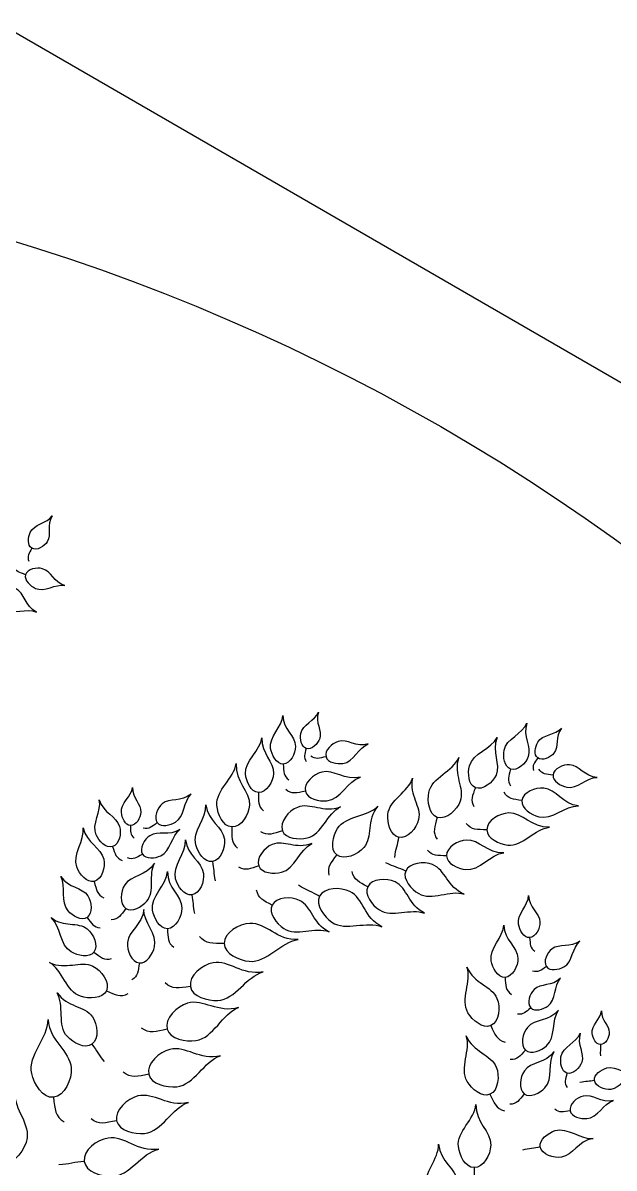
# Model space of a CAD drawing. Extents: x 5.1 to 68.9, y 5.1 to 68.9.
# Drawn here: x 45.91 to 54.54, y 52.16 to 68.88 of the extents above; entities that cross this region are included whole.
import ezdxf

# ---------------------------------------------------------------- set-up
doc = ezdxf.new("R2010")
doc.units = 0
doc.layers.add('View004', color=7, linetype='CONTINUOUS')

msp = doc.modelspace()

# ---------------------------------------------------------------- linework, layer by layer
at = {"layer": 'View004', "color": 7}
msp.add_line((45.549293, 68.88389), (60.343293, 60.342888), dxfattribs=at)
at = {"layer": 'View004', "color": 1}
for p, q in [((46.036351, 61.212864), (46.036348, 61.212864)), ((45.946101, 60.826017), (45.946101, 60.826015)), ((50.042619, 58.288932), (50.042618, 58.288932)), ((49.707734, 58.061216), (49.707734, 58.061216)), ((50.332587, 58.168101), (50.332587, 58.168101)), ((53.424664, 58.149748), (53.424664, 58.149748)), ((53.028272, 57.98731), (53.028273, 57.98731)), ((53.647206, 57.900184), (53.647206, 57.900184)), ((52.513062, 57.71605), (52.513065, 57.71605)), ((49.345479, 57.646056), (49.345479, 57.646056)), ((50.030936, 57.664354), (50.030936, 57.664354)), ((53.192208, 57.529059), (53.192208, 57.529059)), ((47.869607, 57.205699), (47.869607, 57.205697)), ((51.957521, 57.282569), (51.957522, 57.282569)), ((47.47745, 57.163853), (47.47745, 57.163853)), ((48.956655, 57.142422), (48.956655, 57.142422)), ((49.695016, 57.088418), (49.695016, 57.088416)), ((52.680432, 57.101703), (52.680432, 57.101703)), ((51.391921, 56.991293), (51.391921, 56.991293)), ((47.214885, 56.855532), (47.214882, 56.855532)), ((47.652381, 56.745822), (47.652381, 56.745822)), ((50.488878, 56.736659), (50.488878, 56.736659)), ((52.091999, 56.722694), (52.091999, 56.722694)), ((48.673961, 56.638724), (48.673961, 56.638724)), ((49.350459, 56.57399), (49.350459, 56.573992)), ((51.495927, 56.497614), (51.495927, 56.497617)), ((46.947051, 56.347051), (46.947051, 56.347051)), ((50.941443, 56.270597), (50.941443, 56.270596)), ((48.373045, 56.150854), (48.373045, 56.150854)), ((50.238813, 56.13066), (50.238813, 56.13066)), ((47.409414, 55.952295), (47.409413, 55.952295)), ((49.545448, 56.000159), (49.545448, 56.000158)), ((46.843664, 55.821864), (46.843666, 55.821864)), ((48.015839, 55.657131), (48.015839, 55.657131)), ((53.305208, 55.526308), (53.305208, 55.526308)), ((48.845601, 55.440179), (48.845601, 55.440179)), ((46.942092, 55.313808), (46.942092, 55.313779)), ((47.60702, 55.15641), (47.60702, 55.15641)), ((53.550555, 55.103326), (53.550555, 55.103342)), ((52.946089, 54.945504), (52.946089, 54.945504)), ((47.125241, 54.749529), (47.125241, 54.749527)), ((48.352534, 54.812912), (48.352534, 54.812912)), ((53.321376, 54.501721), (53.321375, 54.501723)), ((48.012936, 54.190305), (48.012936, 54.190305)), ((52.737309, 54.241437), (52.737307, 54.241437)), ((46.914522, 53.96918), (46.914522, 53.96918)), ((53.246895, 53.883099), (53.246894, 53.883099)), ((54.339672, 53.965985), (54.339672, 53.965985)), ((47.74356, 53.53191), (47.74356, 53.53191)), ((53.850228, 53.54789), (53.850225, 53.54789)), ((54.25101, 53.441042), (54.25101, 53.441042)), ((46.352416, 53.195076), (46.352416, 53.195076)), ((52.726549, 53.238837), (52.726547, 53.238837)), ((53.227454, 53.245859), (53.22744, 53.245859)), ((47.27505, 52.85092), (47.27505, 52.85092)), ((53.896778, 52.998645), (53.896778, 52.998645)), ((53.461193, 52.471086), (53.461193, 52.471086)), ((46.802372, 52.25945), (46.802372, 52.25945)), ((52.493247, 52.168259), (52.493247, 52.168259))]:
    msp.add_line(p, q, dxfattribs=at)
at = {"layer": 'View004', "color": 3}
for points in [[(22.008289, 62.988856), (31.290322, 68.34784), (42.726257, 68.34784), (52.00829, 62.988856)], [(52.00829, 62.988856), (61.290322, 57.629872), (67.00829, 47.726062), (67.00829, 37.008094)]]:
    msp.add_open_spline(points, degree=3, dxfattribs=at)
at = {"layer": 'View004', "color": 1}
for points in [[(46.011574, 61.442134), (46.065088, 61.565464), (46.257965, 61.576596), (46.334032, 61.684393)], [(46.334032, 61.684393), (46.248563, 61.546622), (46.328992, 61.414303), (46.263469, 61.307895)], [(46.036348, 61.212864), (45.970159, 61.25195), (45.980974, 61.371618), (46.011574, 61.442134)], [(46.036348, 61.212864), (45.995272, 61.136291), (45.964162, 61.095834), (45.993148, 61.02541)], [(46.263469, 61.307895), (46.220455, 61.238005), (46.107016, 61.171135), (46.036351, 61.212864)], [(45.946101, 60.826015), (45.858601, 60.857047), (45.804929, 60.866683), (45.777245, 60.943196)], [(46.193974, 60.914071), (46.109741, 60.938425), (45.971992, 60.909811), (45.946101, 60.826017)], [(46.520304, 60.667068), (46.353726, 60.714594), (46.322221, 60.876992), (46.193974, 60.914071)], [(45.946101, 60.826015), (45.921849, 60.747548), (46.016387, 60.660693), (46.091252, 60.626922)], [(46.106245, 60.28154), (45.932667, 60.370658), (45.933559, 60.556991), (45.80003, 60.626144)], [(46.091252, 60.626922), (46.222189, 60.567858), (46.382698, 60.697646), (46.520304, 60.667068)], [(45.623432, 60.331502), (45.755098, 60.237468), (45.960948, 60.345566), (46.106245, 60.28154)], [(49.523559, 58.290155), (49.496199, 58.459253), (49.695472, 58.603772), (49.702984, 58.771706)], [(49.702984, 58.771706), (49.705984, 58.565153), (49.883196, 58.478459), (49.886074, 58.319282)], [(49.964337, 58.505844), (49.987179, 58.63833), (50.171952, 58.694748), (50.220376, 58.817472)], [(50.220376, 58.817472), (50.169904, 58.663401), (50.279308, 58.553842), (50.24083, 58.434966)], [(52.932942, 58.26524), (52.964724, 58.433563), (53.20127, 58.501692), (53.26545, 58.657061)], [(53.26545, 58.657061), (53.198026, 58.461798), (53.335184, 58.320003), (53.28375, 58.169337)], [(53.424823, 58.380353), (53.491361, 58.497173), (53.684309, 58.487384), (53.771586, 58.586323)], [(53.771586, 58.586323), (53.671721, 58.458602), (53.737344, 58.318365), (53.660726, 58.219663)], [(49.156863, 57.918179), (49.139697, 58.110443), (49.37529, 58.25687), (49.397226, 58.445024)], [(49.397226, 58.445024), (49.384008, 58.212617), (49.576221, 58.100936), (49.566667, 57.921791)], [(50.042618, 58.288932), (49.969064, 58.311264), (49.951277, 58.430093), (49.964337, 58.505844)], [(50.24083, 58.434966), (50.215558, 58.356888), (50.121146, 58.265093), (50.042619, 58.288932)], [(50.50844, 58.39193), (50.417307, 58.365518), (50.307849, 58.259702), (50.332587, 58.168101)], [(50.949739, 58.354604), (50.769884, 58.301792), (50.647193, 58.432142), (50.50844, 58.39193)], [(52.428244, 58.036101), (52.477492, 58.222741), (52.748841, 58.280313), (52.833462, 58.449789)], [(52.833462, 58.449789), (52.741989, 58.235732), (52.884762, 58.065336), (52.814844, 57.90012)], [(53.424664, 58.149748), (53.36309, 58.195762), (53.38678, 58.313559), (53.424823, 58.380353)], [(49.707734, 58.061216), (49.609857, 58.057676), (49.539201, 58.19347), (49.523559, 58.290155)], [(49.886074, 58.319282), (49.887994, 58.214735), (49.812228, 58.065019), (49.707734, 58.061216)], [(50.042618, 58.288932), (50.020814, 58.204819), (50.000144, 58.158153), (50.044958, 58.096579)], [(50.580452, 58.069875), (50.734373, 58.091529), (50.806183, 58.303037), (50.949739, 58.354604)], [(53.028273, 57.98731), (52.93502, 58.01725), (52.914768, 58.168999), (52.932942, 58.26524)], [(53.660726, 58.219663), (53.610404, 58.154834), (53.490402, 58.100622), (53.424664, 58.149748)], [(48.739068, 57.458737), (48.719958, 57.681746), (48.993737, 57.850564), (49.019948, 58.068645)], [(49.019948, 58.068645), (49.003664, 57.799214), (49.226084, 57.668925), (49.214267, 57.461238)], [(49.707734, 58.061216), (49.716302, 57.950832), (49.710734, 57.886043), (49.790234, 57.830412)], [(50.332587, 58.168101), (50.234604, 58.145913), (50.179937, 58.123701), (50.110385, 58.177695)], [(50.332587, 58.168101), (50.355759, 58.082303), (50.492445, 58.057495), (50.580452, 58.069875)], [(51.834479, 57.646245), (51.876929, 57.866008), (52.18638, 57.953735), (52.27109, 58.156394)], [(52.27109, 58.156394), (52.181922, 57.901625), (52.360362, 57.715601), (52.292336, 57.519015)], [(52.513065, 57.71605), (52.410654, 57.757192), (52.400084, 57.929387), (52.428244, 58.036101)], [(53.28375, 58.169337), (53.24997, 58.070378), (53.127831, 57.955347), (53.028272, 57.98731)], [(53.424664, 58.149748), (53.375548, 58.078065), (53.340246, 58.04121), (53.361446, 57.968064)], [(53.888701, 58.050861), (53.794019, 58.057023), (53.655096, 57.994737), (53.647206, 57.900184)], [(54.290997, 57.865671), (54.103903, 57.877179), (54.032858, 58.041484), (53.888701, 58.050861)], [(49.345479, 57.646056), (49.23518, 57.649896), (49.166676, 57.80825), (49.156863, 57.918179)], [(49.566667, 57.921791), (49.560391, 57.804129), (49.463236, 57.641935), (49.345479, 57.646056)], [(50.269613, 57.943429), (50.150729, 57.914275), (50.003963, 57.783751), (50.030936, 57.664354)], [(50.836433, 57.871643), (50.601773, 57.813221), (50.450618, 57.987817), (50.269613, 57.943429)], [(50.345158, 57.524447), (50.544719, 57.544097), (50.648627, 57.812876), (50.836433, 57.871643)], [(52.814844, 57.90012), (52.768926, 57.791606), (52.622398, 57.672125), (52.513062, 57.71605)], [(53.028273, 57.98731), (52.998789, 57.880592), (52.971513, 57.82156), (53.027373, 57.742206)], [(53.647206, 57.900184), (53.547518, 57.912646), (53.488555, 57.910348), (53.441511, 57.984777)], [(53.647206, 57.900184), (53.639814, 57.811619), (53.759916, 57.741802), (53.846887, 57.723513)], [(53.846887, 57.723513), (53.998996, 57.691527), (54.138461, 57.866002), (54.290997, 57.865671)], [(47.344487, 57.352265), (47.331401, 57.486068), (47.49462, 57.589433), (47.508791, 57.720603)], [(47.508791, 57.720603), (47.500955, 57.558664), (47.635477, 57.482014), (47.629876, 57.357191)], [(51.235922, 57.323497), (51.252602, 57.536809), (51.537099, 57.653429), (51.595759, 57.855041)], [(51.595759, 57.855041), (51.538471, 57.603452), (51.727977, 57.445952), (51.684511, 57.251904)], [(52.513065, 57.71605), (52.471353, 57.598469), (52.435951, 57.534309), (52.492341, 57.44063)], [(53.511573, 57.710322), (53.389861, 57.723342), (53.207451, 57.650514), (53.192208, 57.529059)], [(54.020187, 57.450036), (53.779645, 57.474906), (53.696884, 57.690503), (53.511573, 57.710322)], [(46.976624, 57.02748), (46.905433, 57.183284), (47.059283, 57.375443), (47.022026, 57.539364)], [(47.022026, 57.539364), (47.079662, 57.340991), (47.273505, 57.304356), (47.318462, 57.151632)], [(48.36201, 57.62187), (48.217899, 57.502), (48.053544, 57.572934), (47.942156, 57.480945)], [(48.136098, 57.213941), (48.268775, 57.294916), (48.250721, 57.517552), (48.36201, 57.62187)], [(49.345479, 57.646056), (49.346259, 57.521297), (49.334775, 57.448922), (49.419665, 57.380006)], [(50.030936, 57.664354), (49.903448, 57.641014), (49.831793, 57.615316), (49.745038, 57.688636)], [(50.030936, 57.664354), (50.056202, 57.552519), (50.231056, 57.513209), (50.345158, 57.524447)], [(51.957522, 57.282569), (51.835837, 57.322199), (51.810206, 57.520592), (51.834479, 57.646245)], [(53.192208, 57.529059), (53.064381, 57.550467), (52.988258, 57.550671), (52.931613, 57.649131)], [(53.192208, 57.529059), (53.177934, 57.415298), (53.328993, 57.318863), (53.440115, 57.290624)], [(47.942156, 57.480945), (47.868995, 57.420528), (47.810538, 57.279952), (47.869607, 57.205699)], [(48.430086, 56.88228), (48.376686, 57.075991), (48.590685, 57.269852), (48.578096, 57.466638)], [(48.578096, 57.466638), (48.607862, 57.226153), (48.825526, 57.147587), (48.849119, 56.962334)], [(48.956655, 57.142422), (48.828775, 57.147342), (48.749994, 57.331229), (48.739068, 57.458737)], [(49.214267, 57.461238), (49.206509, 57.32483), (49.093182, 57.137159), (48.956655, 57.142422)], [(49.91411, 57.428803), (49.788607, 57.379243), (49.64776, 57.214806), (49.695016, 57.088418)], [(50.543901, 57.434875), (50.296308, 57.336088), (50.105192, 57.50426), (49.91411, 57.428803)], [(50.059067, 56.982439), (50.274103, 57.033649), (50.347535, 57.342697), (50.543901, 57.434875)], [(50.50122, 57.120387), (50.61806, 57.311295), (50.93862, 57.284901), (51.089035, 57.44497)], [(51.089035, 57.44497), (50.916167, 57.237666), (51.018017, 57.00087), (50.885357, 56.840637)], [(52.292336, 57.519015), (52.24766, 57.389897), (52.087434, 57.240261), (51.957521, 57.282569)], [(53.440115, 57.290624), (53.634463, 57.241232), (53.82359, 57.458646), (54.020187, 57.450036)], [(47.47745, 57.163853), (47.400609, 57.165893), (47.351968, 57.275762), (47.344487, 57.352265)], [(47.629876, 57.357191), (47.626216, 57.275207), (47.559487, 57.161675), (47.47745, 57.163853)], [(47.869607, 57.205697), (47.788483, 57.146435), (47.747126, 57.104348), (47.661855, 57.126291)], [(47.869607, 57.205697), (47.924933, 57.136147), (48.060238, 57.167639), (48.136098, 57.213941)], [(51.391921, 56.991293), (51.272073, 57.015845), (51.226384, 57.201533), (51.235922, 57.323497)], [(51.684511, 57.251904), (51.655963, 57.124453), (51.519872, 56.965082), (51.391921, 56.991293)], [(51.957522, 57.282569), (51.918414, 57.143289), (51.882452, 57.066305), (51.955002, 56.962313)], [(52.680432, 57.101703), (52.537625, 57.106023), (52.45445, 57.094911), (52.377908, 57.194009)], [(53.002232, 57.347282), (52.867355, 57.343382), (52.678978, 57.236629), (52.680432, 57.101703)], [(53.596545, 57.138797), (53.330113, 57.130109), (53.207586, 57.353254), (53.002232, 57.347282)], [(46.693065, 56.559462), (46.625565, 56.740304), (46.813931, 56.943927), (46.785222, 57.131167)], [(46.785222, 57.131167), (46.834062, 56.903567), (47.049001, 56.846815), (47.087261, 56.671542)], [(47.214882, 56.855532), (47.121449, 56.826162), (47.017328, 56.938397), (46.976624, 57.02748)], [(47.318462, 57.151632), (47.347994, 57.051324), (47.314622, 56.886891), (47.214885, 56.855532)], [(47.47745, 57.163853), (47.47871, 57.076968), (47.471156, 57.026495), (47.530682, 56.978997)], [(48.198887, 57.106121), (48.039174, 57.002619), (47.882017, 57.093911), (47.758649, 57.01458)], [(47.922036, 56.722056), (48.065541, 56.787723), (48.074136, 57.014347), (48.198887, 57.106121)], [(48.956655, 57.142422), (48.957026, 56.997756), (48.943431, 56.913881), (49.041582, 56.833622)], [(49.695016, 57.088416), (49.55925, 57.04392), (49.484816, 57.005172), (49.379133, 57.07233)], [(49.695016, 57.088416), (49.739278, 56.970033), (49.936118, 56.953159), (50.059067, 56.982439)], [(50.488878, 56.736659), (50.388825, 56.816454), (50.434416, 57.011232), (50.50122, 57.120387)], [(52.680432, 57.101703), (52.681812, 56.975324), (52.861158, 56.892509), (52.986737, 56.878227)], [(52.986737, 56.878227), (53.20637, 56.853249), (53.380534, 57.118899), (53.596545, 57.138797)], [(47.758649, 57.01458), (47.677621, 56.962476), (47.601768, 56.82779), (47.652381, 56.745822)], [(48.136585, 56.387004), (48.084805, 56.574826), (48.292302, 56.762792), (48.280094, 56.953595)], [(48.280094, 56.953595), (48.308954, 56.720423), (48.520002, 56.644245), (48.542877, 56.464624)], [(48.673961, 56.638724), (48.560278, 56.622128), (48.460618, 56.771522), (48.430086, 56.88228)], [(48.849119, 56.962334), (48.864617, 56.840659), (48.795335, 56.656443), (48.673961, 56.638724)], [(49.547283, 56.887464), (49.433042, 56.840862), (49.305953, 56.689064), (49.350459, 56.57399)], [(50.123054, 56.899494), (49.897688, 56.806625), (49.721218, 56.958426), (49.547283, 56.887464)], [(49.684409, 56.480837), (49.880495, 56.529869), (49.944458, 56.813195), (50.123054, 56.899494)], [(51.391921, 56.991293), (51.376693, 56.880246), (51.344761, 56.819009), (51.330156, 56.694514)], [(52.383704, 56.950539), (52.260423, 56.945559), (52.089282, 56.846044), (52.091999, 56.722694)], [(52.929242, 56.766026), (52.685726, 56.75534), (52.571403, 56.958111), (52.383704, 56.950539)], [(47.214882, 56.855532), (47.252394, 56.751366), (47.264196, 56.687417), (47.355597, 56.654844)], [(47.652381, 56.745822), (47.563463, 56.695842), (47.516703, 56.658389), (47.433379, 56.690772)], [(47.652381, 56.745822), (47.699787, 56.669046), (47.839985, 56.68451), (47.922036, 56.722056)], [(50.488878, 56.736659), (50.403398, 56.619947), (50.342718, 56.560468), (50.374165, 56.437641)], [(50.885357, 56.840637), (50.798227, 56.735395), (50.595695, 56.651468), (50.488878, 56.736659)], [(52.091999, 56.722694), (51.961383, 56.725214), (51.885449, 56.714162), (51.814445, 56.803981)], [(52.091999, 56.722694), (52.094519, 56.607155), (52.259392, 56.53328), (52.374358, 56.521513)], [(52.374358, 56.521513), (52.57543, 56.500933), (52.731942, 56.745612), (52.929242, 56.766026)], [(46.947051, 56.347051), (46.839672, 56.321545), (46.731659, 56.456063), (46.693065, 56.559462)], [(47.087261, 56.671542), (47.112389, 56.556425), (47.061689, 56.374283), (46.947051, 56.347051)], [(47.830501, 56.612232), (47.706566, 56.421327), (47.490434, 56.444383), (47.394402, 56.297596)], [(47.715462, 56.057835), (47.840147, 56.19952), (47.739024, 56.451183), (47.830501, 56.612232)], [(48.673961, 56.638724), (48.695981, 56.535791), (48.687341, 56.471511), (48.714209, 56.356899)], [(49.350459, 56.573992), (49.226783, 56.531914), (49.159124, 56.49572), (49.061805, 56.556034)], [(49.350459, 56.573992), (49.392147, 56.466207), (49.572294, 56.452802), (49.684409, 56.480837)], [(51.495927, 56.497617), (51.392647, 56.549985), (51.321854, 56.558879), (51.207516, 56.619686)], [(51.889363, 56.592881), (51.764317, 56.643587), (51.54891, 56.621711), (51.495927, 56.497614)], [(52.349481, 56.162795), (52.102088, 56.26209), (52.079752, 56.515684), (51.889363, 56.592881)], [(46.56578, 55.917323), (46.452463, 56.045783), (46.54397, 56.274302), (46.460774, 56.420373)], [(46.460774, 56.420373), (46.573463, 56.24724), (46.769601, 56.268399), (46.856918, 56.135277)], [(47.801443, 55.92755), (47.770723, 56.126379), (48.005967, 56.294449), (48.016191, 56.49162)], [(48.016191, 56.49162), (48.017991, 56.249003), (48.225397, 56.145706), (48.227448, 55.958733)], [(48.373045, 56.150854), (48.262818, 56.134762), (48.166189, 56.279615), (48.136585, 56.387004)], [(48.542877, 56.464624), (48.557901, 56.34665), (48.490725, 56.168035), (48.373045, 56.150854)], [(50.941443, 56.270596), (50.816545, 56.339971), (50.73754, 56.368255), (50.715002, 56.491425)], [(51.34005, 56.341136), (51.218412, 56.39954), (51.002063, 56.391146), (50.941443, 56.270597)], [(51.495927, 56.497617), (51.446301, 56.381378), (51.577157, 56.233367), (51.686364, 56.169743)], [(46.947051, 56.347051), (46.980849, 56.226954), (46.988967, 56.154128), (47.089088, 56.110172)], [(47.394402, 56.297596), (47.331327, 56.201187), (47.314173, 56.017122), (47.409414, 55.952295)], [(49.545448, 56.000158), (49.42055, 56.069534), (49.341545, 56.097817), (49.319007, 56.220987)], [(50.238813, 56.13066), (50.129678, 56.197614), (50.052455, 56.213746), (49.931887, 56.290986)], [(50.680923, 56.200456), (50.547651, 56.267521), (50.308304, 56.262683), (50.238813, 56.13066)], [(51.149526, 55.685319), (50.885768, 55.816878), (50.883836, 56.09835), (50.680923, 56.200456)], [(50.941443, 56.270596), (50.884665, 56.157681), (51.00603, 56.001797), (51.111055, 55.931485)], [(51.77244, 55.883191), (51.531725, 55.997724), (51.525251, 56.252214), (51.34005, 56.341136)], [(51.686364, 56.169743), (51.877363, 56.058464), (52.143732, 56.231537), (52.349481, 56.162795)], [(46.856918, 56.135277), (46.914266, 56.047844), (46.930035, 55.880804), (46.843664, 55.821864)], [(47.409413, 55.952295), (47.49862, 55.891574), (47.644173, 55.976823), (47.715462, 56.057835)], [(48.373045, 56.150854), (48.394399, 56.051051), (48.386017, 55.988726), (48.412069, 55.877599)], [(49.944056, 56.070698), (49.822418, 56.129102), (49.606068, 56.120708), (49.545448, 56.000159)], [(50.376445, 55.612754), (50.13573, 55.727286), (50.129256, 55.981776), (49.944056, 56.070698)], [(50.238813, 56.13066), (50.173723, 56.006999), (50.304695, 55.832176), (50.419356, 55.75229)], [(53.142626, 55.721359), (53.116442, 55.867061), (53.286457, 55.994931), (53.290424, 56.140152)], [(53.290424, 56.140152), (53.296124, 55.961719), (53.450548, 55.889474), (53.455427, 55.751976)], [(46.843666, 55.821864), (46.762766, 55.766658), (46.63057, 55.843872), (46.56578, 55.917323)], [(47.409413, 55.952295), (47.336687, 55.854358), (47.303888, 55.790657), (47.197107, 55.785391)], [(47.672777, 55.936479), (47.651873, 55.709836), (47.449827, 55.629703), (47.433103, 55.455092)], [(47.828843, 55.392206), (47.873303, 55.57563), (47.66672, 55.751363), (47.672777, 55.936479)], [(48.015839, 55.657131), (47.900856, 55.653771), (47.819007, 55.813866), (47.801443, 55.92755)], [(48.227448, 55.958733), (48.228768, 55.83593), (48.138597, 55.660725), (48.015839, 55.657131)], [(49.545448, 56.000158), (49.48867, 55.887243), (49.610036, 55.731359), (49.71506, 55.661048)], [(51.111055, 55.931485), (51.294738, 55.80851), (51.571382, 55.964629), (51.77244, 55.883191)], [(46.611013, 55.317499), (46.444292, 55.414782), (46.461242, 55.691652), (46.320503, 55.818442)], [(46.320503, 55.818442), (46.502375, 55.673148), (46.704699, 55.765252), (46.845258, 55.653775)], [(46.843666, 55.821864), (46.909777, 55.733054), (46.939614, 55.675274), (47.036535, 55.670609)], [(49.221974, 55.735088), (49.062731, 55.728422), (48.841849, 55.599518), (48.845601, 55.440179)], [(49.927064, 55.497815), (49.612512, 55.483529), (49.464429, 55.74524), (49.221974, 55.735088)], [(49.71506, 55.661048), (49.898744, 55.538073), (50.175387, 55.694192), (50.376445, 55.612754)], [(50.419356, 55.75229), (50.619893, 55.612569), (50.928928, 55.779476), (51.149526, 55.685319)], [(52.743614, 55.188416), (52.71101, 55.36987), (52.922738, 55.529117), (52.927677, 55.709971)], [(52.927677, 55.709971), (52.934775, 55.487755), (53.127093, 55.397782), (53.13317, 55.226546)], [(53.305208, 55.526308), (53.220689, 55.521748), (53.157596, 55.638051), (53.142626, 55.721359)], [(53.455427, 55.751976), (53.458607, 55.661669), (53.395439, 55.531165), (53.305208, 55.526308)], [(46.845258, 55.653775), (46.937577, 55.580557), (47.013609, 55.407452), (46.942092, 55.313808)], [(48.015839, 55.657131), (48.024983, 55.527417), (48.017879, 55.45137), (48.110808, 55.385371)], [(48.845601, 55.440179), (48.676868, 55.443119), (48.578798, 55.428749), (48.486897, 55.544636)], [(53.305208, 55.526308), (53.314274, 55.431057), (53.310428, 55.37499), (53.379964, 55.328117)], [(47.433103, 55.455092), (47.422117, 55.340408), (47.492557, 55.169492), (47.60702, 55.15641)], [(47.60702, 55.15641), (47.714234, 55.144158), (47.803422, 55.287331), (47.828843, 55.392206)], [(48.845601, 55.440179), (48.849141, 55.290932), (49.062215, 55.195827), (49.210751, 55.180854)], [(49.210751, 55.180854), (49.470536, 55.154664), (49.672233, 55.471053), (49.927064, 55.497815)], [(53.632481, 55.361745), (53.560053, 55.307709), (53.497851, 55.176729), (53.550555, 55.103326)], [(54.038473, 55.476098), (53.895765, 55.368836), (53.742753, 55.444022), (53.632481, 55.361745)], [(53.804436, 55.098662), (53.934443, 55.169463), (53.927717, 55.382089), (54.038473, 55.476098)], [(46.294639, 55.164247), (46.537073, 55.045572), (46.742896, 55.200757), (46.930056, 55.109959)], [(46.942092, 55.313779), (46.875104, 55.226067), (46.706337, 55.261843), (46.611013, 55.317499)], [(46.942092, 55.313779), (47.044271, 55.242191), (47.096654, 55.19095), (47.201988, 55.220289)], [(49.414377, 55.025914), (49.105175, 54.966418), (48.920895, 55.204032), (48.68244, 55.159018)], [(52.946089, 54.945504), (52.840831, 54.939864), (52.762256, 55.084667), (52.743614, 55.188416)], [(53.13317, 55.226546), (53.13719, 55.114079), (53.058465, 54.951552), (52.946089, 54.945504)], [(46.749566, 54.670362), (46.536366, 54.738508), (46.485855, 55.056162), (46.294639, 55.164247)], [(46.930056, 55.109959), (47.052983, 55.050325), (47.182619, 54.873526), (47.125241, 54.749529)], [(47.60702, 55.15641), (47.588204, 55.035884), (47.588798, 54.964238), (47.496726, 54.909903)], [(48.68244, 55.159018), (48.525822, 55.129456), (48.32584, 54.970044), (48.352534, 54.812912)], [(48.751266, 54.60896), (49.012112, 54.62051), (49.166071, 54.962681), (49.414377, 55.025914)], [(52.404966, 54.429411), (52.290713, 54.62045), (52.461912, 54.89066), (52.390326, 55.097041)], [(52.390326, 55.097041), (52.493163, 54.84908), (52.748771, 54.829514), (52.828698, 54.638697)], [(53.550555, 55.103342), (53.470606, 55.050776), (53.429291, 55.012682), (53.349209, 55.037557)], [(53.550555, 55.103342), (53.599923, 55.034588), (53.730104, 55.058198), (53.804436, 55.098662)], [(48.352534, 54.812912), (48.185137, 54.791504), (48.090168, 54.763124), (47.982515, 54.864542)], [(52.946089, 54.945504), (52.957375, 54.82688), (52.952593, 54.757056), (53.039189, 54.698681)], [(53.758013, 54.933427), (53.630079, 54.808913), (53.468759, 54.864062), (53.369826, 54.76845)], [(53.573794, 54.529329), (53.693759, 54.616065), (53.66009, 54.826116), (53.758013, 54.933427)], [(46.555886, 54.082474), (46.406786, 54.243244), (46.516598, 54.538582), (46.40548, 54.722847)], [(46.40548, 54.722847), (46.5552, 54.504893), (46.80551, 54.538221), (46.921488, 54.370657)], [(47.125241, 54.749527), (47.071499, 54.633384), (46.871465, 54.631398), (46.749566, 54.670362)], [(47.125241, 54.749527), (47.258918, 54.694219), (47.331109, 54.649405), (47.44295, 54.709129)], [(48.352534, 54.812912), (48.377536, 54.665732), (48.602123, 54.602354), (48.751266, 54.60896)], [(53.369826, 54.76845), (53.304846, 54.705654), (53.259777, 54.567838), (53.321376, 54.501721)], [(48.310358, 54.568868), (48.156224, 54.524204), (47.971096, 54.345229), (48.012936, 54.190305)], [(49.056727, 54.505738), (48.752538, 54.416417), (48.54503, 54.636878), (48.310358, 54.568868)], [(52.828698, 54.638697), (52.881198, 54.513369), (52.861656, 54.296218), (52.737309, 54.241437)], [(53.321375, 54.501723), (53.379071, 54.439793), (53.505203, 54.479739), (53.573794, 54.529329)], [(46.921488, 54.370657), (46.997664, 54.260603), (47.023165, 54.047355), (46.914522, 53.96918)], [(48.432151, 54.024176), (48.692477, 54.0608), (48.81393, 54.418522), (49.056727, 54.505738)], [(52.737307, 54.241437), (52.620836, 54.190125), (52.47029, 54.320181), (52.404966, 54.429411)], [(53.321375, 54.501723), (53.248748, 54.439433), (53.212604, 54.3964), (53.130011, 54.410906)], [(53.728384, 54.466719), (53.587063, 54.298141), (53.382431, 54.345651), (53.273061, 54.216117)], [(53.552893, 53.94839), (53.689152, 54.069663), (53.621708, 54.322969), (53.728384, 54.466719)], [(54.218101, 54.12804), (54.203191, 54.245202), (54.34388, 54.340139), (54.352973, 54.455685)], [(54.352973, 54.455685), (54.350213, 54.313281), (54.470314, 54.249408), (54.468584, 54.139655)], [(46.035199, 53.542485), (45.974559, 53.809964), (46.278529, 54.060842), (46.273727, 54.32995)], [(46.273727, 54.32995), (46.299197, 54.000182), (46.591047, 53.879381), (46.611575, 53.625307)], [(48.012936, 54.190305), (47.847217, 54.152781), (47.754759, 54.115213), (47.637125, 54.206529)], [(48.012936, 54.190305), (48.052128, 54.045194), (48.283305, 54.003236), (48.432151, 54.024176)], [(52.737307, 54.241437), (52.800671, 54.112269), (52.825062, 54.031362), (52.947779, 54.002378)], [(53.273061, 54.216117), (53.201225, 54.13104), (53.163146, 53.956478), (53.246895, 53.883099)], [(46.914522, 53.96918), (46.81276, 53.895956), (46.641135, 53.990552), (46.555886, 54.082474)], [(52.394205, 53.426811), (52.279953, 53.61785), (52.451151, 53.88806), (52.379565, 54.094442)], [(52.379565, 54.094442), (52.482402, 53.84648), (52.73801, 53.826914), (52.817938, 53.636097)], [(53.763311, 53.786477), (53.788019, 53.932436), (53.991294, 53.99517), (54.044208, 54.130465)], [(54.044208, 54.130465), (53.98914, 53.960646), (54.109971, 53.840371), (54.067998, 53.709347)], [(54.339672, 53.965985), (54.272144, 53.965814), (54.226624, 54.061052), (54.218101, 54.12804)], [(54.468584, 54.139655), (54.467444, 54.067569), (54.411764, 53.966169), (54.339672, 53.965985)], [(46.914522, 53.96918), (46.987595, 53.880557), (47.01154, 53.813957), (47.095174, 53.716457)], [(48.054338, 53.89529), (47.89954, 53.857334), (47.708439, 53.687375), (47.74356, 53.53191)], [(48.792384, 53.801819), (48.486836, 53.725745), (48.290021, 53.953086), (48.054338, 53.89529)], [(53.246894, 53.883099), (53.165621, 53.79769), (53.126673, 53.740434), (53.023616, 53.747927)], [(53.66387, 53.863899), (53.535571, 53.685211), (53.327955, 53.717262), (53.228594, 53.579901)], [(53.246894, 53.883099), (53.325339, 53.814368), (53.474986, 53.879079), (53.552893, 53.94839)], [(53.527691, 53.333883), (53.654484, 53.465021), (53.568257, 53.712563), (53.66387, 53.863899)], [(54.339672, 53.965985), (54.343872, 53.904259), (54.333504, 53.86758), (54.339573, 53.798655)], [(48.152703, 53.349739), (48.412548, 53.375329), (48.547845, 53.725298), (48.792384, 53.801819)], [(53.850225, 53.54789), (53.769159, 53.572232), (53.749181, 53.703023), (53.763311, 53.786477)], [(54.067998, 53.709347), (54.040428, 53.62329), (53.936774, 53.5219), (53.850228, 53.54789)], [(46.352416, 53.195076), (46.196367, 53.17959), (46.06987, 53.38955), (46.035199, 53.542485)], [(46.611575, 53.625307), (46.625063, 53.458432), (46.519016, 53.211611), (46.352416, 53.195076)], [(47.74356, 53.53191), (47.57756, 53.501514), (47.484258, 53.468055), (47.371296, 53.56353)], [(47.74356, 53.53191), (47.776458, 53.386291), (48.004133, 53.335107), (48.152703, 53.349739)], [(52.817938, 53.636097), (52.870438, 53.51077), (52.850896, 53.293619), (52.726549, 53.238837)], [(53.228594, 53.579901), (53.163331, 53.489683), (53.138432, 53.312759), (53.227454, 53.245859)], [(53.850225, 53.54789), (53.826495, 53.455199), (53.803893, 53.403746), (53.853465, 53.336094)], [(54.25101, 53.441042), (54.238266, 53.525979), (54.349659, 53.600919), (54.432368, 53.624069)], [(54.432368, 53.624069), (54.577022, 53.664557), (54.722573, 53.505147), (54.869646, 53.515137)], [(54.869646, 53.515137), (54.689956, 53.492181), (54.631862, 53.329232), (54.493442, 53.311051)], [(45.787877, 53.361677), (45.742229, 53.034092), (46.001487, 52.853666), (45.967199, 52.601081)], [(52.726547, 53.238837), (52.610076, 53.187525), (52.45953, 53.317582), (52.394205, 53.426811)], [(54.25101, 53.441042), (54.174126, 53.424278), (54.126048, 53.430548), (54.040448, 53.41013)], [(54.493442, 53.311051), (54.402528, 53.299111), (54.264613, 53.350363), (54.25101, 53.441042)], [(46.352416, 53.195076), (46.377154, 53.019543), (46.374736, 52.915453), (46.507347, 52.834514)], [(47.585827, 53.214299), (47.431029, 53.176343), (47.239928, 53.006385), (47.27505, 52.85092)], [(48.323873, 53.120828), (48.018326, 53.044754), (47.821511, 53.272096), (47.585827, 53.214299)], [(52.726547, 53.238837), (52.789911, 53.109669), (52.814302, 53.028763), (52.937018, 52.999778)], [(53.22744, 53.245859), (53.152792, 53.154602), (53.118241, 53.09459), (53.014913, 53.094344)], [(53.22744, 53.245859), (53.310812, 53.183195), (53.455195, 53.258903), (53.527691, 53.333883)], [(54.088269, 53.213328), (53.99468, 53.192436), (53.8776, 53.092599), (53.896778, 52.998645)], [(54.531042, 53.147855), (54.346298, 53.105927), (54.23076, 53.24514), (54.088269, 53.213328)], [(47.684192, 52.668749), (47.944037, 52.694339), (48.079334, 53.044307), (48.323873, 53.120828)], [(52.265135, 52.474446), (52.237769, 52.695354), (52.503518, 52.873403), (52.52138, 53.091116)], [(52.52138, 53.091116), (52.515314, 52.822745), (52.741242, 52.701611), (52.737295, 52.494768)], [(53.896778, 52.998645), (53.796545, 52.982445), (53.740004, 52.963485), (53.673252, 53.022327)], [(54.1406, 52.883939), (54.297221, 52.896077), (54.38299, 53.104891), (54.531042, 53.147855)], [(47.27505, 52.85092), (47.10905, 52.820524), (47.015748, 52.787065), (46.902786, 52.88254)], [(47.27505, 52.85092), (47.307948, 52.705301), (47.535622, 52.654116), (47.684192, 52.668749)], [(53.896778, 52.998645), (53.914742, 52.910641), (54.05105, 52.877), (54.1406, 52.883939)], [(53.461193, 52.471086), (53.441153, 52.57672), (53.576876, 52.67584), (53.67922, 52.708791)], [(53.67922, 52.708791), (53.858216, 52.766421), (54.047982, 52.574039), (54.231476, 52.593633)], [(45.967199, 52.601081), (45.944681, 52.435183), (45.7883, 52.216754), (45.622019, 52.236234)], [(47.150081, 52.599933), (46.989736, 52.575357), (46.780729, 52.420217), (46.802372, 52.25945)], [(47.889924, 52.438878), (47.573324, 52.389198), (47.394211, 52.637359), (47.150081, 52.599933)], [(51.797997, 51.882762), (51.746193, 52.093766), (51.983418, 52.296764), (51.975821, 52.509846)], [(51.975821, 52.509846), (52.000649, 52.249009), (52.233512, 52.157443), (52.253354, 51.95649)], [(54.231476, 52.593633), (54.007807, 52.556241), (53.943002, 52.349604), (53.770728, 52.32018)], [(47.200802, 52.038013), (47.466534, 52.040593), (47.635135, 52.383266), (47.889924, 52.438878)], [(52.493247, 52.168259), (52.365974, 52.168359), (52.28078, 52.348138), (52.265135, 52.474446)], [(52.737295, 52.494768), (52.734715, 52.358914), (52.629125, 52.168153), (52.493247, 52.168259)], [(53.461193, 52.471086), (53.365826, 52.446402), (53.305382, 52.451928), (53.199289, 52.422252)], [(53.770728, 52.32018), (53.65758, 52.300854), (53.482586, 52.35831), (53.461193, 52.471086)], [(46.802372, 52.25945), (46.663481, 52.249988), (46.584897, 52.215608), (46.429395, 52.208048)], [(46.802372, 52.25945), (46.822646, 52.108865), (47.048865, 52.036524), (47.200802, 52.038013)], [(52.493247, 52.168259), (52.499067, 52.024503), (52.488687, 51.940638), (52.589238, 51.86456)]]:
    msp.add_open_spline(points, degree=3, dxfattribs=at)

doc.saveas('drawing.dxf')
